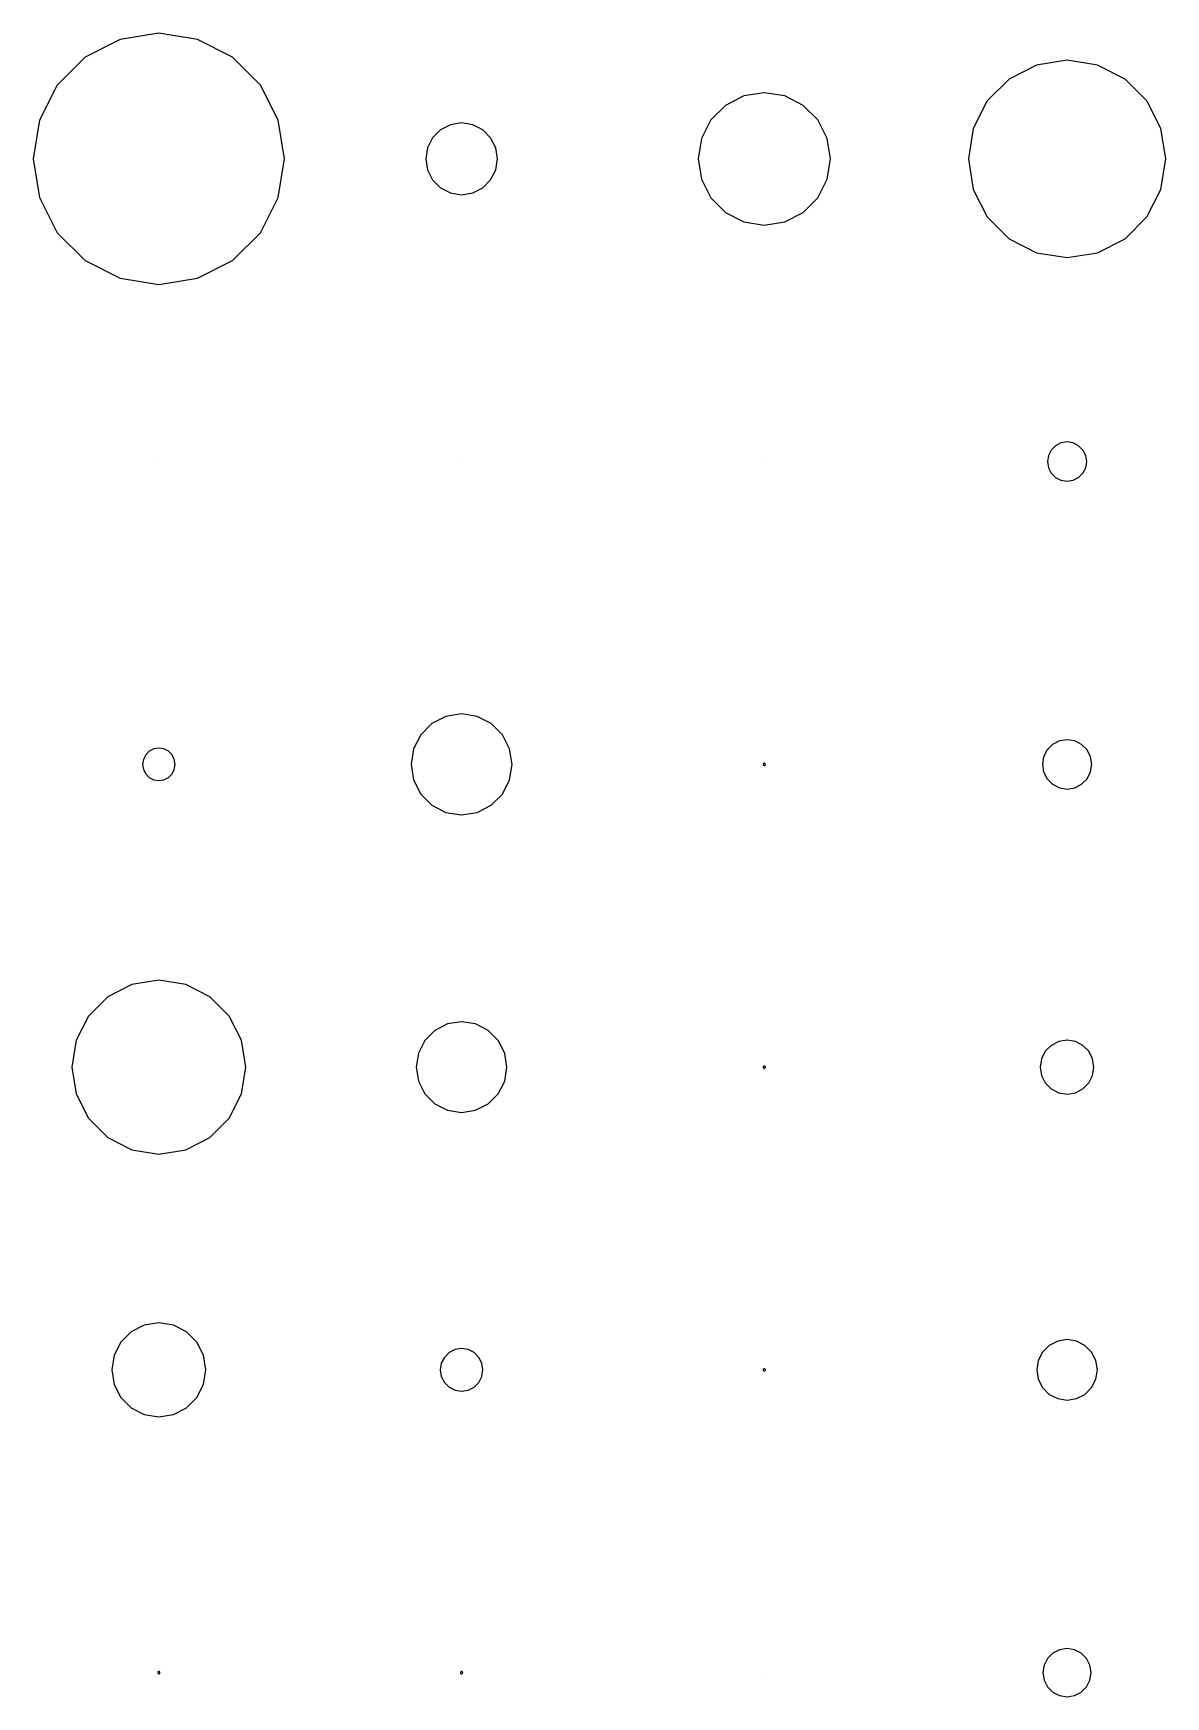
# Model space of a CAD drawing. Header units: metres. Extents: x -318 to 327, y -235 to 244.
# Drawn here: x -156.5 to -89.1, y 19.6 to 118.5 of the extents above; entities that cross this region are included whole.
import ezdxf

# ---------------------------------------------------------------- set-up
doc = ezdxf.new("R2010")
doc.units = ezdxf.units.M

msp = doc.modelspace()

# ---------------------------------------------------------------- linework, layer by layer
for p, q in [((-151.307, 118.101, -415.692), (-153.389, 117.041, -415.692)), ((-149, 118.467, -415.692), (-151.307, 118.101, -415.692)), ((-146.693, 118.101, -415.692), (-149, 118.467, -415.692)), ((-144.611, 117.041, -415.692), (-146.693, 118.101, -415.692)), ((-153.389, 117.041, -415.692), (-155.041, 115.389, -415.692)), ((-142.959, 115.389, -415.692), (-144.611, 117.041, -415.692)), ((-95, 116.867, -415.692), (-96.813, 116.58, -415.692)), ((-93.187, 116.58, -415.692), (-95, 116.867, -415.692)), ((-98.448, 115.746, -415.692), (-99.746, 114.448, -415.692)), ((-96.813, 116.58, -415.692), (-98.448, 115.746, -415.692)), ((-91.552, 115.746, -415.692), (-93.187, 116.58, -415.692)), ((-90.254, 114.448, -415.692), (-91.552, 115.746, -415.692)), ((-155.041, 115.389, -415.692), (-156.101, 113.307, -415.692)), ((-141.899, 113.307, -415.692), (-142.959, 115.389, -415.692)), ((-114.215, 114.741, -415.692), (-115.312, 114.182, -415.692)), ((-113, 114.933, -415.692), (-114.215, 114.741, -415.692)), ((-111.785, 114.741, -415.692), (-113, 114.933, -415.692)), ((-110.688, 114.182, -415.692), (-111.785, 114.741, -415.692)), ((-115.312, 114.182, -415.692), (-116.182, 113.312, -415.692)), ((-109.818, 113.312, -415.692), (-110.688, 114.182, -415.692)), ((-99.746, 114.448, -415.692), (-100.58, 112.813, -415.692)), ((-89.42, 112.813, -415.692), (-90.254, 114.448, -415.692)), ((-156.101, 113.307, -415.692), (-156.467, 111, -415.692)), ((-141.533, 111, -415.692), (-141.899, 113.307, -415.692)), ((-131.659, 113.029, -415.692), (-132.254, 112.726, -415.692)), ((-131, 113.133, -415.692), (-131.659, 113.029, -415.692)), ((-130.341, 113.029, -415.692), (-131, 113.133, -415.692)), ((-129.746, 112.726, -415.692), (-130.341, 113.029, -415.692)), ((-116.182, 113.312, -415.692), (-116.741, 112.215, -415.692)), ((-109.259, 112.215, -415.692), (-109.818, 113.312, -415.692)), ((-100.58, 112.813, -415.692), (-100.867, 111, -415.692)), ((-89.133, 111, -415.692), (-89.42, 112.813, -415.692)), ((-132.726, 112.254, -415.692), (-133.029, 111.659, -415.692)), ((-132.254, 112.726, -415.692), (-132.726, 112.254, -415.692)), ((-129.274, 112.254, -415.692), (-129.746, 112.726, -415.692)), ((-128.971, 111.659, -415.692), (-129.274, 112.254, -415.692)), ((-116.741, 112.215, -415.692), (-116.933, 111, -415.692)), ((-109.067, 111, -415.692), (-109.259, 112.215, -415.692)), ((-156.467, 111, -415.692), (-156.101, 108.693, -415.692)), ((-141.899, 108.693, -415.692), (-141.533, 111, -415.692)), ((-133.029, 111.659, -415.692), (-133.133, 111, -415.692)), ((-133.133, 111, -415.692), (-133.029, 110.341, -415.692)), ((-128.867, 111, -415.692), (-128.971, 111.659, -415.692)), ((-128.971, 110.341, -415.692), (-128.867, 111, -415.692)), ((-116.933, 111, -415.692), (-116.741, 109.785, -415.692)), ((-109.259, 109.785, -415.692), (-109.067, 111, -415.692)), ((-100.867, 111, -415.692), (-100.58, 109.187, -415.692)), ((-89.42, 109.187, -415.692), (-89.133, 111, -415.692)), ((-133.029, 110.341, -415.692), (-132.726, 109.746, -415.692)), ((-129.274, 109.746, -415.692), (-128.971, 110.341, -415.692)), ((-116.741, 109.785, -415.692), (-116.182, 108.688, -415.692)), ((-109.818, 108.688, -415.692), (-109.259, 109.785, -415.692)), ((-132.726, 109.746, -415.692), (-132.254, 109.274, -415.692)), ((-132.254, 109.274, -415.692), (-131.659, 108.971, -415.692)), ((-131.659, 108.971, -415.692), (-131, 108.867, -415.692)), ((-131, 108.867, -415.692), (-130.341, 108.971, -415.692)), ((-130.341, 108.971, -415.692), (-129.746, 109.274, -415.692)), ((-129.746, 109.274, -415.692), (-129.274, 109.746, -415.692)), ((-100.58, 109.187, -415.692), (-99.746, 107.552, -415.692)), ((-90.254, 107.552, -415.692), (-89.42, 109.187, -415.692)), ((-156.101, 108.693, -415.692), (-155.041, 106.611, -415.692)), ((-142.959, 106.611, -415.692), (-141.899, 108.693, -415.692)), ((-116.182, 108.688, -415.692), (-115.312, 107.818, -415.692)), ((-115.312, 107.818, -415.692), (-114.215, 107.259, -415.692)), ((-111.785, 107.259, -415.692), (-110.688, 107.818, -415.692)), ((-110.688, 107.818, -415.692), (-109.818, 108.688, -415.692)), ((-114.215, 107.259, -415.692), (-113, 107.067, -415.692)), ((-113, 107.067, -415.692), (-111.785, 107.259, -415.692)), ((-99.746, 107.552, -415.692), (-98.448, 106.254, -415.692)), ((-91.552, 106.254, -415.692), (-90.254, 107.552, -415.692)), ((-155.041, 106.611, -415.692), (-153.389, 104.959, -415.692)), ((-144.611, 104.959, -415.692), (-142.959, 106.611, -415.692)), ((-98.448, 106.254, -415.692), (-96.813, 105.42, -415.692)), ((-93.187, 105.42, -415.692), (-91.552, 106.254, -415.692)), ((-153.389, 104.959, -415.692), (-151.307, 103.899, -415.692)), ((-146.693, 103.899, -415.692), (-144.611, 104.959, -415.692)), ((-96.813, 105.42, -415.692), (-95, 105.133, -415.692)), ((-95, 105.133, -415.692), (-93.187, 105.42, -415.692)), ((-151.307, 103.899, -415.692), (-149, 103.533, -415.692)), ((-149, 103.533, -415.692), (-146.693, 103.899, -415.692)), ((-95.361, 94.11, -415.692), (-95.686, 93.944, -415.692)), ((-95, 94.167, -415.692), (-95.361, 94.11, -415.692)), ((-94.639, 94.11, -415.692), (-95, 94.167, -415.692)), ((-94.314, 93.944, -415.692), (-94.639, 94.11, -415.692)), ((-149, 93, -415.692), (-149, 93, -415.692)), ((-149, 93, -415.692), (-149, 93, -415.692)), ((-149, 93, -415.692), (-149, 93, -415.692)), ((-149, 93, -415.692), (-149, 93, -415.692)), ((-149, 93, -415.692), (-149, 93, -415.692)), ((-149, 93, -415.692), (-149, 93, -415.692)), ((-149, 93, -415.692), (-149, 93, -415.692)), ((-149, 93, -415.692), (-149, 93, -415.692)), ((-149, 93, -415.692), (-149, 93, -415.692)), ((-149, 93, -415.692), (-149, 93, -415.692)), ((-149, 93, -415.692), (-149, 93, -415.692)), ((-149, 93, -415.692), (-149, 93, -415.692)), ((-149, 93, -415.692), (-149, 93, -415.692)), ((-149, 93, -415.692), (-149, 93, -415.692)), ((-149, 93, -415.692), (-149, 93, -415.692)), ((-149, 93, -415.692), (-149, 93, -415.692)), ((-149, 93, -415.692), (-149, 93, -415.692)), ((-149, 93, -415.692), (-149, 93, -415.692)), ((-149, 93, -415.692), (-149, 93, -415.692)), ((-149, 93, -415.692), (-149, 93, -415.692)), ((-131, 93, -415.692), (-131, 93, -415.692)), ((-131, 93, -415.692), (-131, 93, -415.692)), ((-131, 93, -415.692), (-131, 93, -415.692)), ((-131, 93, -415.692), (-131, 93, -415.692)), ((-131, 93, -415.692), (-131, 93, -415.692)), ((-131, 93, -415.692), (-131, 93, -415.692)), ((-131, 93, -415.692), (-131, 93, -415.692)), ((-131, 93, -415.692), (-131, 93, -415.692)), ((-131, 93, -415.692), (-131, 93, -415.692)), ((-131, 93, -415.692), (-131, 93, -415.692)), ((-131, 93, -415.692), (-131, 93, -415.692)), ((-131, 93, -415.692), (-131, 93, -415.692)), ((-131, 93, -415.692), (-131, 93, -415.692)), ((-131, 93, -415.692), (-131, 93, -415.692)), ((-131, 93, -415.692), (-131, 93, -415.692)), ((-131, 93, -415.692), (-131, 93, -415.692)), ((-131, 93, -415.692), (-131, 93, -415.692)), ((-131, 93, -415.692), (-131, 93, -415.692)), ((-131, 93, -415.692), (-131, 93, -415.692)), ((-131, 93, -415.692), (-131, 93, -415.692)), ((-113, 93, -415.692), (-113, 93, -415.692)), ((-113, 93, -415.692), (-113, 93, -415.692)), ((-113, 93, -415.692), (-113, 93, -415.692)), ((-113, 93, -415.692), (-113, 93, -415.692)), ((-113, 93, -415.692), (-113, 93, -415.692)), ((-113, 93, -415.692), (-113, 93, -415.692)), ((-113, 93, -415.692), (-113, 93, -415.692)), ((-113, 93, -415.692), (-113, 93, -415.692)), ((-113, 93, -415.692), (-113, 93, -415.692)), ((-113, 93, -415.692), (-113, 93, -415.692)), ((-113, 93, -415.692), (-113, 93, -415.692)), ((-113, 93, -415.692), (-113, 93, -415.692)), ((-113, 93, -415.692), (-113, 93, -415.692)), ((-113, 93, -415.692), (-113, 93, -415.692)), ((-113, 93, -415.692), (-113, 93, -415.692)), ((-113, 93, -415.692), (-113, 93, -415.692)), ((-113, 93, -415.692), (-113, 93, -415.692)), ((-113, 93, -415.692), (-113, 93, -415.692)), ((-113, 93, -415.692), (-113, 93, -415.692)), ((-113, 93, -415.692), (-113, 93, -415.692)), ((-96.11, 93.361, -415.692), (-96.167, 93, -415.692)), ((-96.167, 93, -415.692), (-96.11, 92.639, -415.692)), ((-95.944, 93.686, -415.692), (-96.11, 93.361, -415.692)), ((-95.686, 93.944, -415.692), (-95.944, 93.686, -415.692)), ((-94.056, 93.686, -415.692), (-94.314, 93.944, -415.692)), ((-93.89, 93.361, -415.692), (-94.056, 93.686, -415.692)), ((-93.833, 93, -415.692), (-93.89, 93.361, -415.692)), ((-93.89, 92.639, -415.692), (-93.833, 93, -415.692)), ((-96.11, 92.639, -415.692), (-95.944, 92.314, -415.692)), ((-95.944, 92.314, -415.692), (-95.686, 92.056, -415.692)), ((-95.686, 92.056, -415.692), (-95.361, 91.89, -415.692)), ((-94.639, 91.89, -415.692), (-94.314, 92.056, -415.692)), ((-94.314, 92.056, -415.692), (-94.056, 92.314, -415.692)), ((-94.056, 92.314, -415.692), (-93.89, 92.639, -415.692)), ((-95.361, 91.89, -415.692), (-95, 91.833, -415.692)), ((-95, 91.833, -415.692), (-94.639, 91.89, -415.692)), ((-132.763, 77.427, -415.692), (-133.427, 76.763, -415.692)), ((-131.927, 77.853, -415.692), (-132.763, 77.427, -415.692)), ((-131, 78, -415.692), (-131.927, 77.853, -415.692)), ((-130.073, 77.853, -415.692), (-131, 78, -415.692)), ((-129.237, 77.427, -415.692), (-130.073, 77.853, -415.692)), ((-128.573, 76.763, -415.692), (-129.237, 77.427, -415.692)), ((-133.427, 76.763, -415.692), (-133.853, 75.927, -415.692)), ((-128.147, 75.927, -415.692), (-128.573, 76.763, -415.692)), ((-95.862, 76.187, -415.692), (-96.187, 75.862, -415.692)), ((-95.453, 76.395, -415.692), (-95.862, 76.187, -415.692)), ((-95, 76.467, -415.692), (-95.453, 76.395, -415.692)), ((-94.547, 76.395, -415.692), (-95, 76.467, -415.692)), ((-94.138, 76.187, -415.692), (-94.547, 76.395, -415.692)), ((-93.813, 75.862, -415.692), (-94.138, 76.187, -415.692)), ((-149.919, 75.299, -415.692), (-149.967, 75, -415.692)), ((-149.782, 75.568, -415.692), (-149.919, 75.299, -415.692)), ((-149.568, 75.782, -415.692), (-149.782, 75.568, -415.692)), ((-149.299, 75.919, -415.692), (-149.568, 75.782, -415.692)), ((-149, 75.967, -415.692), (-149.299, 75.919, -415.692)), ((-148.701, 75.919, -415.692), (-149, 75.967, -415.692)), ((-148.432, 75.782, -415.692), (-148.701, 75.919, -415.692)), ((-148.218, 75.568, -415.692), (-148.432, 75.782, -415.692)), ((-148.081, 75.299, -415.692), (-148.218, 75.568, -415.692)), ((-148.033, 75, -415.692), (-148.081, 75.299, -415.692)), ((-133.853, 75.927, -415.692), (-134, 75, -415.692)), ((-128, 75, -415.692), (-128.147, 75.927, -415.692)), ((-96.395, 75.453, -415.692), (-96.467, 75, -415.692)), ((-96.187, 75.862, -415.692), (-96.395, 75.453, -415.692)), ((-93.605, 75.453, -415.692), (-93.813, 75.862, -415.692)), ((-93.533, 75, -415.692), (-93.605, 75.453, -415.692)), ((-149.967, 75, -415.692), (-149.919, 74.701, -415.692)), ((-149.919, 74.701, -415.692), (-149.782, 74.432, -415.692)), ((-149.782, 74.432, -415.692), (-149.568, 74.218, -415.692)), ((-149.568, 74.218, -415.692), (-149.299, 74.081, -415.692)), ((-148.701, 74.081, -415.692), (-148.432, 74.218, -415.692)), ((-148.432, 74.218, -415.692), (-148.218, 74.432, -415.692)), ((-148.218, 74.432, -415.692), (-148.081, 74.701, -415.692)), ((-148.081, 74.701, -415.692), (-148.033, 75, -415.692)), ((-134, 75, -415.692), (-133.853, 74.073, -415.692)), ((-128.147, 74.073, -415.692), (-128, 75, -415.692)), ((-113.063, 75.021, -415.692), (-113.067, 75, -415.692)), ((-113.067, 75, -415.692), (-113.063, 74.979, -415.692)), ((-113.054, 75.039, -415.692), (-113.063, 75.021, -415.692)), ((-113.063, 74.979, -415.692), (-113.054, 74.961, -415.692)), ((-113.039, 75.054, -415.692), (-113.054, 75.039, -415.692)), ((-113.054, 74.961, -415.692), (-113.039, 74.946, -415.692)), ((-113.021, 75.063, -415.692), (-113.039, 75.054, -415.692)), ((-113.039, 74.946, -415.692), (-113.021, 74.937, -415.692)), ((-113, 75.067, -415.692), (-113.021, 75.063, -415.692)), ((-113.021, 74.937, -415.692), (-113, 74.933, -415.692)), ((-112.979, 75.063, -415.692), (-113, 75.067, -415.692)), ((-113, 74.933, -415.692), (-112.979, 74.937, -415.692)), ((-112.961, 75.054, -415.692), (-112.979, 75.063, -415.692)), ((-112.979, 74.937, -415.692), (-112.961, 74.946, -415.692)), ((-112.946, 75.039, -415.692), (-112.961, 75.054, -415.692)), ((-112.961, 74.946, -415.692), (-112.946, 74.961, -415.692)), ((-112.937, 75.021, -415.692), (-112.946, 75.039, -415.692)), ((-112.946, 74.961, -415.692), (-112.937, 74.979, -415.692)), ((-112.933, 75, -415.692), (-112.937, 75.021, -415.692)), ((-112.937, 74.979, -415.692), (-112.933, 75, -415.692)), ((-96.467, 75, -415.692), (-96.395, 74.547, -415.692)), ((-96.395, 74.547, -415.692), (-96.187, 74.138, -415.692)), ((-93.813, 74.138, -415.692), (-93.605, 74.547, -415.692)), ((-93.605, 74.547, -415.692), (-93.533, 75, -415.692)), ((-149.299, 74.081, -415.692), (-149, 74.033, -415.692)), ((-149, 74.033, -415.692), (-148.701, 74.081, -415.692)), ((-133.853, 74.073, -415.692), (-133.427, 73.237, -415.692)), ((-133.427, 73.237, -415.692), (-132.763, 72.573, -415.692)), ((-129.237, 72.573, -415.692), (-128.573, 73.237, -415.692)), ((-128.573, 73.237, -415.692), (-128.147, 74.073, -415.692)), ((-96.187, 74.138, -415.692), (-95.862, 73.813, -415.692)), ((-95.862, 73.813, -415.692), (-95.453, 73.605, -415.692)), ((-95.453, 73.605, -415.692), (-95, 73.533, -415.692)), ((-95, 73.533, -415.692), (-94.547, 73.605, -415.692)), ((-94.547, 73.605, -415.692), (-94.138, 73.813, -415.692)), ((-94.138, 73.813, -415.692), (-93.813, 74.138, -415.692)), ((-132.763, 72.573, -415.692), (-131.927, 72.147, -415.692)), ((-130.073, 72.147, -415.692), (-129.237, 72.573, -415.692)), ((-131.927, 72.147, -415.692), (-131, 72, -415.692)), ((-131, 72, -415.692), (-130.073, 72.147, -415.692)), ((-150.597, 61.914, -415.692), (-152.037, 61.18, -415.692)), ((-149, 62.167, -415.692), (-150.597, 61.914, -415.692)), ((-147.403, 61.914, -415.692), (-149, 62.167, -415.692)), ((-145.963, 61.18, -415.692), (-147.403, 61.914, -415.692)), ((-152.037, 61.18, -415.692), (-153.18, 60.037, -415.692)), ((-144.82, 60.037, -415.692), (-145.963, 61.18, -415.692)), ((-153.18, 60.037, -415.692), (-153.914, 58.597, -415.692)), ((-144.086, 58.597, -415.692), (-144.82, 60.037, -415.692)), ((-131.834, 59.568, -415.692), (-132.587, 59.184, -415.692)), ((-131, 59.7, -415.692), (-131.834, 59.568, -415.692)), ((-130.166, 59.568, -415.692), (-131, 59.7, -415.692)), ((-129.413, 59.184, -415.692), (-130.166, 59.568, -415.692)), ((-153.914, 58.597, -415.692), (-154.167, 57, -415.692)), ((-143.833, 57, -415.692), (-144.086, 58.597, -415.692)), ((-133.184, 58.587, -415.692), (-133.568, 57.834, -415.692)), ((-132.587, 59.184, -415.692), (-133.184, 58.587, -415.692)), ((-128.816, 58.587, -415.692), (-129.413, 59.184, -415.692)), ((-128.432, 57.834, -415.692), (-128.816, 58.587, -415.692)), ((-95.494, 58.522, -415.692), (-95.94, 58.294, -415.692)), ((-95, 58.6, -415.692), (-95.494, 58.522, -415.692)), ((-94.506, 58.522, -415.692), (-95, 58.6, -415.692)), ((-94.06, 58.294, -415.692), (-94.506, 58.522, -415.692)), ((-133.568, 57.834, -415.692), (-133.7, 57, -415.692)), ((-128.3, 57, -415.692), (-128.432, 57.834, -415.692)), ((-96.522, 57.494, -415.692), (-96.6, 57, -415.692)), ((-96.294, 57.94, -415.692), (-96.522, 57.494, -415.692)), ((-95.94, 58.294, -415.692), (-96.294, 57.94, -415.692)), ((-93.706, 57.94, -415.692), (-94.06, 58.294, -415.692)), ((-93.478, 57.494, -415.692), (-93.706, 57.94, -415.692)), ((-93.4, 57, -415.692), (-93.478, 57.494, -415.692)), ((-154.167, 57, -415.692), (-153.914, 55.403, -415.692)), ((-144.086, 55.403, -415.692), (-143.833, 57, -415.692)), ((-133.7, 57, -415.692), (-133.568, 56.166, -415.692)), ((-128.432, 56.166, -415.692), (-128.3, 57, -415.692)), ((-113.063, 57.021, -415.692), (-113.067, 57, -415.692)), ((-113.067, 57, -415.692), (-113.063, 56.979, -415.692)), ((-113.054, 57.039, -415.692), (-113.063, 57.021, -415.692)), ((-113.063, 56.979, -415.692), (-113.054, 56.961, -415.692)), ((-113.039, 57.054, -415.692), (-113.054, 57.039, -415.692)), ((-113.054, 56.961, -415.692), (-113.039, 56.946, -415.692)), ((-113.021, 57.063, -415.692), (-113.039, 57.054, -415.692)), ((-113.039, 56.946, -415.692), (-113.021, 56.937, -415.692)), ((-113, 57.067, -415.692), (-113.021, 57.063, -415.692)), ((-113.021, 56.937, -415.692), (-113, 56.933, -415.692)), ((-112.979, 57.063, -415.692), (-113, 57.067, -415.692)), ((-113, 56.933, -415.692), (-112.979, 56.937, -415.692)), ((-112.961, 57.054, -415.692), (-112.979, 57.063, -415.692)), ((-112.979, 56.937, -415.692), (-112.961, 56.946, -415.692)), ((-112.946, 57.039, -415.692), (-112.961, 57.054, -415.692)), ((-112.961, 56.946, -415.692), (-112.946, 56.961, -415.692)), ((-112.937, 57.021, -415.692), (-112.946, 57.039, -415.692)), ((-112.946, 56.961, -415.692), (-112.937, 56.979, -415.692)), ((-112.933, 57, -415.692), (-112.937, 57.021, -415.692)), ((-112.937, 56.979, -415.692), (-112.933, 57, -415.692)), ((-96.6, 57, -415.692), (-96.522, 56.506, -415.692)), ((-96.522, 56.506, -415.692), (-96.294, 56.06, -415.692)), ((-93.706, 56.06, -415.692), (-93.478, 56.506, -415.692)), ((-93.478, 56.506, -415.692), (-93.4, 57, -415.692)), ((-153.914, 55.403, -415.692), (-153.18, 53.963, -415.692)), ((-144.82, 53.963, -415.692), (-144.086, 55.403, -415.692)), ((-133.568, 56.166, -415.692), (-133.184, 55.413, -415.692)), ((-133.184, 55.413, -415.692), (-132.587, 54.816, -415.692)), ((-129.413, 54.816, -415.692), (-128.816, 55.413, -415.692)), ((-128.816, 55.413, -415.692), (-128.432, 56.166, -415.692)), ((-96.294, 56.06, -415.692), (-95.94, 55.706, -415.692)), ((-95.94, 55.706, -415.692), (-95.494, 55.478, -415.692)), ((-95.494, 55.478, -415.692), (-95, 55.4, -415.692)), ((-95, 55.4, -415.692), (-94.506, 55.478, -415.692)), ((-94.506, 55.478, -415.692), (-94.06, 55.706, -415.692)), ((-94.06, 55.706, -415.692), (-93.706, 56.06, -415.692)), ((-132.587, 54.816, -415.692), (-131.834, 54.432, -415.692)), ((-131.834, 54.432, -415.692), (-131, 54.3, -415.692)), ((-131, 54.3, -415.692), (-130.166, 54.432, -415.692)), ((-130.166, 54.432, -415.692), (-129.413, 54.816, -415.692)), ((-153.18, 53.963, -415.692), (-152.037, 52.82, -415.692)), ((-145.963, 52.82, -415.692), (-144.82, 53.963, -415.692)), ((-152.037, 52.82, -415.692), (-150.597, 52.086, -415.692)), ((-147.403, 52.086, -415.692), (-145.963, 52.82, -415.692)), ((-150.597, 52.086, -415.692), (-149, 51.833, -415.692)), ((-149, 51.833, -415.692), (-147.403, 52.086, -415.692)), ((-149.865, 41.663, -415.692), (-150.646, 41.265, -415.692)), ((-149, 41.8, -415.692), (-149.865, 41.663, -415.692)), ((-148.135, 41.663, -415.692), (-149, 41.8, -415.692)), ((-147.354, 41.265, -415.692), (-148.135, 41.663, -415.692)), ((-151.265, 40.646, -415.692), (-151.663, 39.865, -415.692)), ((-150.646, 41.265, -415.692), (-151.265, 40.646, -415.692)), ((-146.735, 40.646, -415.692), (-147.354, 41.265, -415.692)), ((-146.337, 39.865, -415.692), (-146.735, 40.646, -415.692)), ((-95.556, 40.712, -415.692), (-96.058, 40.456, -415.692)), ((-95, 40.8, -415.692), (-95.556, 40.712, -415.692)), ((-94.444, 40.712, -415.692), (-95, 40.8, -415.692)), ((-93.942, 40.456, -415.692), (-94.444, 40.712, -415.692)), ((-151.663, 39.865, -415.692), (-151.8, 39, -415.692)), ((-146.2, 39, -415.692), (-146.337, 39.865, -415.692)), ((-132.025, 39.745, -415.692), (-132.205, 39.391, -415.692)), ((-131.745, 40.025, -415.692), (-132.025, 39.745, -415.692)), ((-131.391, 40.205, -415.692), (-131.745, 40.025, -415.692)), ((-131, 40.267, -415.692), (-131.391, 40.205, -415.692)), ((-130.609, 40.205, -415.692), (-131, 40.267, -415.692)), ((-130.255, 40.025, -415.692), (-130.609, 40.205, -415.692)), ((-129.975, 39.745, -415.692), (-130.255, 40.025, -415.692)), ((-129.795, 39.391, -415.692), (-129.975, 39.745, -415.692)), ((-96.456, 40.058, -415.692), (-96.712, 39.556, -415.692)), ((-96.058, 40.456, -415.692), (-96.456, 40.058, -415.692)), ((-93.544, 40.058, -415.692), (-93.942, 40.456, -415.692)), ((-93.288, 39.556, -415.692), (-93.544, 40.058, -415.692)), ((-151.8, 39, -415.692), (-151.663, 38.135, -415.692)), ((-146.337, 38.135, -415.692), (-146.2, 39, -415.692)), ((-132.205, 39.391, -415.692), (-132.267, 39, -415.692)), ((-132.267, 39, -415.692), (-132.205, 38.609, -415.692)), ((-132.205, 38.609, -415.692), (-132.025, 38.255, -415.692)), ((-129.975, 38.255, -415.692), (-129.795, 38.609, -415.692)), ((-129.733, 39, -415.692), (-129.795, 39.391, -415.692)), ((-129.795, 38.609, -415.692), (-129.733, 39, -415.692)), ((-113.063, 39.021, -415.692), (-113.067, 39, -415.692)), ((-113.067, 39, -415.692), (-113.063, 38.979, -415.692)), ((-113.054, 39.039, -415.692), (-113.063, 39.021, -415.692)), ((-113.063, 38.979, -415.692), (-113.054, 38.961, -415.692)), ((-113.039, 39.054, -415.692), (-113.054, 39.039, -415.692)), ((-113.054, 38.961, -415.692), (-113.039, 38.946, -415.692)), ((-113.021, 39.063, -415.692), (-113.039, 39.054, -415.692)), ((-113.039, 38.946, -415.692), (-113.021, 38.937, -415.692)), ((-113, 39.067, -415.692), (-113.021, 39.063, -415.692)), ((-113.021, 38.937, -415.692), (-113, 38.933, -415.692)), ((-112.979, 39.063, -415.692), (-113, 39.067, -415.692)), ((-113, 38.933, -415.692), (-112.979, 38.937, -415.692)), ((-112.961, 39.054, -415.692), (-112.979, 39.063, -415.692)), ((-112.979, 38.937, -415.692), (-112.961, 38.946, -415.692)), ((-112.946, 39.039, -415.692), (-112.961, 39.054, -415.692)), ((-112.961, 38.946, -415.692), (-112.946, 38.961, -415.692)), ((-112.937, 39.021, -415.692), (-112.946, 39.039, -415.692)), ((-112.946, 38.961, -415.692), (-112.937, 38.979, -415.692)), ((-112.933, 39, -415.692), (-112.937, 39.021, -415.692)), ((-112.937, 38.979, -415.692), (-112.933, 39, -415.692)), ((-96.712, 39.556, -415.692), (-96.8, 39, -415.692)), ((-96.8, 39, -415.692), (-96.712, 38.444, -415.692)), ((-93.2, 39, -415.692), (-93.288, 39.556, -415.692)), ((-93.288, 38.444, -415.692), (-93.2, 39, -415.692)), ((-151.663, 38.135, -415.692), (-151.265, 37.354, -415.692)), ((-146.735, 37.354, -415.692), (-146.337, 38.135, -415.692)), ((-132.025, 38.255, -415.692), (-131.745, 37.975, -415.692)), ((-131.745, 37.975, -415.692), (-131.391, 37.795, -415.692)), ((-131.391, 37.795, -415.692), (-131, 37.733, -415.692)), ((-131, 37.733, -415.692), (-130.609, 37.795, -415.692)), ((-130.609, 37.795, -415.692), (-130.255, 37.975, -415.692)), ((-130.255, 37.975, -415.692), (-129.975, 38.255, -415.692)), ((-96.712, 38.444, -415.692), (-96.456, 37.942, -415.692)), ((-96.456, 37.942, -415.692), (-96.058, 37.544, -415.692)), ((-93.942, 37.544, -415.692), (-93.544, 37.942, -415.692)), ((-93.544, 37.942, -415.692), (-93.288, 38.444, -415.692)), ((-151.265, 37.354, -415.692), (-150.646, 36.735, -415.692)), ((-150.646, 36.735, -415.692), (-149.865, 36.337, -415.692)), ((-148.135, 36.337, -415.692), (-147.354, 36.735, -415.692)), ((-147.354, 36.735, -415.692), (-146.735, 37.354, -415.692)), ((-96.058, 37.544, -415.692), (-95.556, 37.288, -415.692)), ((-95.556, 37.288, -415.692), (-95, 37.2, -415.692)), ((-95, 37.2, -415.692), (-94.444, 37.288, -415.692)), ((-94.444, 37.288, -415.692), (-93.942, 37.544, -415.692)), ((-149.865, 36.337, -415.692), (-149, 36.2, -415.692)), ((-149, 36.2, -415.692), (-148.135, 36.337, -415.692)), ((-96.16, 21.842, -415.692), (-96.363, 21.443, -415.692)), ((-95.843, 22.16, -415.692), (-96.16, 21.842, -415.692)), ((-95.443, 22.363, -415.692), (-95.843, 22.16, -415.692)), ((-95, 22.433, -415.692), (-95.443, 22.363, -415.692)), ((-94.557, 22.363, -415.692), (-95, 22.433, -415.692)), ((-94.157, 22.16, -415.692), (-94.557, 22.363, -415.692)), ((-93.84, 21.842, -415.692), (-94.157, 22.16, -415.692)), ((-93.637, 21.443, -415.692), (-93.84, 21.842, -415.692)), ((-149.063, 21.021, -415.692), (-149.067, 21, -415.692)), ((-149.067, 21, -415.692), (-149.063, 20.979, -415.692)), ((-149.054, 21.039, -415.692), (-149.063, 21.021, -415.692)), ((-149.063, 20.979, -415.692), (-149.054, 20.961, -415.692)), ((-149.039, 21.054, -415.692), (-149.054, 21.039, -415.692)), ((-149.054, 20.961, -415.692), (-149.039, 20.946, -415.692)), ((-149.021, 21.063, -415.692), (-149.039, 21.054, -415.692)), ((-149.039, 20.946, -415.692), (-149.021, 20.937, -415.692)), ((-149, 21.067, -415.692), (-149.021, 21.063, -415.692)), ((-149.021, 20.937, -415.692), (-149, 20.933, -415.692)), ((-148.979, 21.063, -415.692), (-149, 21.067, -415.692)), ((-149, 20.933, -415.692), (-148.979, 20.937, -415.692)), ((-148.961, 21.054, -415.692), (-148.979, 21.063, -415.692)), ((-148.979, 20.937, -415.692), (-148.961, 20.946, -415.692)), ((-148.946, 21.039, -415.692), (-148.961, 21.054, -415.692)), ((-148.961, 20.946, -415.692), (-148.946, 20.961, -415.692)), ((-148.937, 21.021, -415.692), (-148.946, 21.039, -415.692)), ((-148.946, 20.961, -415.692), (-148.937, 20.979, -415.692)), ((-148.933, 21, -415.692), (-148.937, 21.021, -415.692)), ((-148.937, 20.979, -415.692), (-148.933, 21, -415.692)), ((-131.063, 21.021, -415.692), (-131.067, 21, -415.692)), ((-131.067, 21, -415.692), (-131.063, 20.979, -415.692)), ((-131.054, 21.039, -415.692), (-131.063, 21.021, -415.692)), ((-131.063, 20.979, -415.692), (-131.054, 20.961, -415.692)), ((-131.039, 21.054, -415.692), (-131.054, 21.039, -415.692)), ((-131.054, 20.961, -415.692), (-131.039, 20.946, -415.692)), ((-131.021, 21.063, -415.692), (-131.039, 21.054, -415.692)), ((-131.039, 20.946, -415.692), (-131.021, 20.937, -415.692)), ((-131, 21.067, -415.692), (-131.021, 21.063, -415.692)), ((-131.021, 20.937, -415.692), (-131, 20.933, -415.692)), ((-130.979, 21.063, -415.692), (-131, 21.067, -415.692)), ((-131, 20.933, -415.692), (-130.979, 20.937, -415.692)), ((-130.961, 21.054, -415.692), (-130.979, 21.063, -415.692)), ((-130.979, 20.937, -415.692), (-130.961, 20.946, -415.692)), ((-130.946, 21.039, -415.692), (-130.961, 21.054, -415.692)), ((-130.961, 20.946, -415.692), (-130.946, 20.961, -415.692)), ((-130.937, 21.021, -415.692), (-130.946, 21.039, -415.692)), ((-130.946, 20.961, -415.692), (-130.937, 20.979, -415.692)), ((-130.933, 21, -415.692), (-130.937, 21.021, -415.692)), ((-130.937, 20.979, -415.692), (-130.933, 21, -415.692)), ((-113, 21, -415.692), (-113, 21, -415.692)), ((-113, 21, -415.692), (-113, 21, -415.692)), ((-113, 21, -415.692), (-113, 21, -415.692)), ((-113, 21, -415.692), (-113, 21, -415.692)), ((-113, 21, -415.692), (-113, 21, -415.692)), ((-113, 21, -415.692), (-113, 21, -415.692)), ((-113, 21, -415.692), (-113, 21, -415.692)), ((-113, 21, -415.692), (-113, 21, -415.692)), ((-113, 21, -415.692), (-113, 21, -415.692)), ((-113, 21, -415.692), (-113, 21, -415.692)), ((-113, 21, -415.692), (-113, 21, -415.692)), ((-113, 21, -415.692), (-113, 21, -415.692)), ((-113, 21, -415.692), (-113, 21, -415.692)), ((-113, 21, -415.692), (-113, 21, -415.692)), ((-113, 21, -415.692), (-113, 21, -415.692)), ((-113, 21, -415.692), (-113, 21, -415.692)), ((-113, 21, -415.692), (-113, 21, -415.692)), ((-113, 21, -415.692), (-113, 21, -415.692)), ((-113, 21, -415.692), (-113, 21, -415.692)), ((-113, 21, -415.692), (-113, 21, -415.692)), ((-96.363, 21.443, -415.692), (-96.433, 21, -415.692)), ((-96.433, 21, -415.692), (-96.363, 20.557, -415.692)), ((-93.567, 21, -415.692), (-93.637, 21.443, -415.692)), ((-93.637, 20.557, -415.692), (-93.567, 21, -415.692)), ((-96.363, 20.557, -415.692), (-96.16, 20.158, -415.692)), ((-96.16, 20.158, -415.692), (-95.843, 19.84, -415.692)), ((-95.843, 19.84, -415.692), (-95.443, 19.637, -415.692)), ((-94.557, 19.637, -415.692), (-94.157, 19.84, -415.692)), ((-94.157, 19.84, -415.692), (-93.84, 20.158, -415.692)), ((-93.84, 20.158, -415.692), (-93.637, 20.557, -415.692)), ((-95.443, 19.637, -415.692), (-95, 19.567, -415.692)), ((-95, 19.567, -415.692), (-94.557, 19.637, -415.692))]:
    msp.add_line(p, q)

doc.saveas('drawing.dxf')
